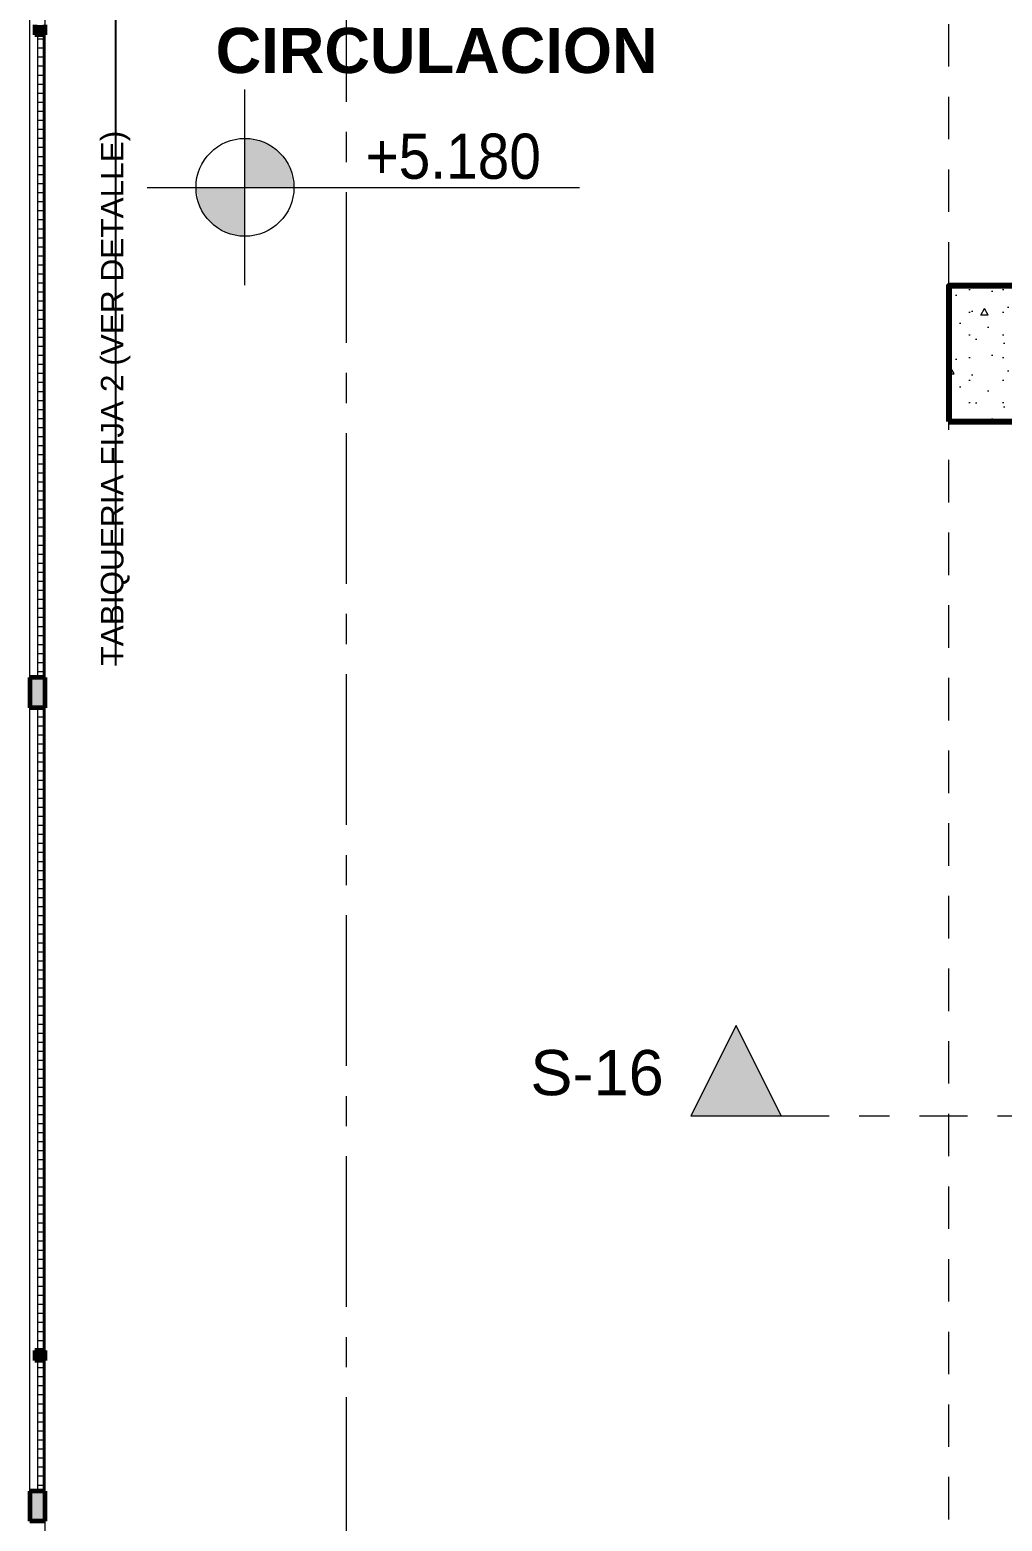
# Model space of a CAD drawing. Header units: inches. Extents: x -38 to 5698, y -33 to 92.
# Drawn here: x 112.52 to 115.746, y 18.6 to 23.55 of the extents above; entities that cross this region are included whole.
import ezdxf

# ---------------------------------------------------------------- set-up
doc = ezdxf.new("R2010")
doc.units = ezdxf.units.IN
doc.header["$MEASUREMENT"] = 0
doc.set_wipeout_variables(frame=1)
for name, pattern in [('Hidden Line', [0.195611, 0.141111, -0.0545]), ('Punto & Raya', [0.65, 0.5, -0.075, 0, -0.075]), ('Punto & Rayas', [0.335139, 0.15875, -0.088194, 0, -0.088194]), ('Wipeout_Contour', [1, 0, -1])]:
    doc.linetypes.add(name, pattern=pattern)
for name, color, linetype in [('02 _ ARQ _ ZON _ Espacio.3D', 7, 'Continuous'), ('08 _ STR _ EXT _ 06 Columnas', 7, 'Continuous'), ('08 _ STR _ EXT _ 09 Vigas', 7, 'Continuous'), ('Acabado - Muros', 7, 'Continuous'), ('Marcador - Secciones', 251, 'Continuous'), ('Notas - Etiquetas', 251, 'Continuous'), ('Notas - Textos', 7, 'Continuous')]:
    doc.layers.add(name, color=color, linetype=linetype)
doc.styles.add('Estilo_Generado_1', font='swisseb.ttf')
doc.styles.add('Estilo_Generado_3', font='arial.ttf')
doc.styles.add('Estilo_Generado_4', font='swisse.ttf')
doc.dimstyles.new('Estilo_Generado__8', dxfattribs={"dimtxt": 0.18, "dimasz": 0.0912, "dimexe": 0.18, "dimexo": 0.0625, "dimgap": 0, "dimtad": 0, "dimtih": 1, "dimtoh": 1, "dimdec": 4, "dimzin": 0, "dimdsep": 46, "dimcen": 0.09, "dimadec": 0, "dimazin": 0, "dimtfac": 1, "dimtdec": 4, "dimtmove": 0, "dimatfit": 3, "dimldrblk": 'ARROWHEAD_5', "dimfxl": 1, "dimtolj": 1, "dimtzin": 0, "dimarcsym": 0})
pattern_1 = [(0, (92.500015, 3e-09), (0, 0.03), [])]

# ---------------------------------------------------------------- blocks, each defined once
blk = doc.blocks.new('ARROWHEAD_5')
at = {"linetype": 'Continuous', "lineweight": 0}
blk.add_hatch(color=0, dxfattribs=at).paths.add_polyline_path([(-1, 0.2679), (0, 0), (-1, -0.2679)])
at = {"color": 0, "linetype": 'Continuous', "lineweight": 0}
blk.add_line((0, 0), (-1, 0), dxfattribs=at)

msp = doc.modelspace()

# ---------------------------------------------------------------- hatches: boundary and pattern name
at = {"linetype": 'Continuous', "lineweight": 13, "true_color": 0x636466}
for points in [[(113.2339, 23.0272), (113.3964, 23.0272), (113.3841, 23.0894), (113.3488, 23.1421), (113.2961, 23.1773), (113.2339, 23.1897)], [(113.2339, 23.0272), (113.0714, 23.0272), (113.0838, 22.965), (113.119, 22.9123), (113.1717, 22.8771), (113.2339, 22.8647)]]:
    msp.add_hatch(color=251, dxfattribs=at).paths.add_polyline_path(points)
at = {"layer": '08 _ STR _ EXT _ 06 Columnas', "linetype": 'Continuous', "lineweight": 9}
h = msp.add_hatch(dxfattribs=at)
h.set_pattern_fill('HORMIGÓN_EN_MASA_0002', style=0, pattern_type=2)
h.set_pattern_definition([(0, (92.5, 3e-09), (0, 0.3897114), [0.024375, -0.200625]), (0, (92.6125, 0.19486), (0, 0.3897114), [0.024375, -0.200625]), (60, (92.5, 3e-09), (-0.3375, 0.1948557), [0.024375, -0.200625]), (60, (92.725, 3e-09), (-0.3375, 0.1948557), [0.024375, -0.200625]), (120, (92.5244, 3e-09), (0.3375, 0.1948557), [0.024375, -0.200625]), (120, (92.7494, 3e-09), (0.3375, 0.1948557), [0.024375, -0.200625]), (0, (92.500015, 0.0375), (0, 0.075), [0, -0.075, 0, -0.1125]), (45, (92.537515, 0.0375), (-0.053033, 0.053033), [0, -0.05625, 0, -0.09375])])
h.paths.add_polyline_path([(115.57, 22.25), (116.07, 22.25), (116.07, 22.7), (115.57, 22.7)])
at = {"layer": 'Marcador - Secciones', "linetype": 'Continuous', "lineweight": 20}
msp.add_hatch(color=152, dxfattribs=at).paths.add_polyline_path([(114.7135, 19.9456), (115.0135, 19.9456), (114.8635, 20.2456)])

# ---------------------------------------------------------------- linework, layer by layer
at = {"color": 251, "linetype": 'Continuous', "lineweight": 13, "true_color": 0x636466}
for p, q in [((113.2339, 22.7022), (113.2339, 23.3522)), ((112.9089, 23.0272), (114.3436, 23.0272))]:
    msp.add_line(p, q, dxfattribs=at)
msp.add_circle((113.2339, 23.0272), 0.1625, dxfattribs=at)
at = {"layer": '02 _ ARQ _ ZON _ Espacio.3D', "color": 254, "linetype": 'Continuous', "lineweight": 0, "flags": 128}
msp.add_lwpolyline([(143.92, 29.7), (115.57, 29.7), (112.57, 29.7), (112.57, 17.4), (137.07, 17.4)], dxfattribs=at)
msp.add_lwpolyline([(115.57, 24.85), (116.07, 24.85), (116.07, 26.75, -0.137976), (118.0251, 27.3), (131.82, 27.3, -1), (131.82, 19.8), (118.0251, 19.8, -0.137981), (116.07, 20.35), (116.07, 22.25), (115.57, 22.25), (115.57, 22.7), (116.07, 22.7), (116.07, 24.4), (115.57, 24.4)], format="xyb", close=True, dxfattribs=at)
at = {"layer": '08 _ STR _ EXT _ 06 Columnas', "color": 7, "linetype": 'Continuous', "lineweight": 80, "flags": 128}
msp.add_lwpolyline([(115.57, 22.25), (116.07, 22.25), (116.07, 22.7), (115.57, 22.7)], close=True, dxfattribs=at)
at = {"layer": '08 _ STR _ EXT _ 09 Vigas', "color": 251, "linetype": 'Hidden Line', "lineweight": 13}
msp.add_line((115.57, 17.4), (115.57, 29.7), dxfattribs=at)
at = {"layer": 'Acabado - Muros', "color": 7, "linetype": 'Continuous', "lineweight": 60}
msp.add_line((112.57, 18.6), (112.52, 18.6), dxfattribs=at)
at = {"layer": 'Marcador - Secciones', "color": 251, "linetype": 'Punto & Raya', "lineweight": 13}
msp.add_line((113.57, 46.2111), (113.57, 0.8878), dxfattribs=at)
at = {"layer": 'Marcador - Secciones', "color": 251, "linetype": 'Punto & Rayas', "lineweight": 13}
msp.add_line((115.0135, 19.9456), (121.2832, 19.9456), dxfattribs=at)
at = {"layer": 'Marcador - Secciones', "color": 152, "linetype": 'Continuous', "lineweight": 20, "flags": 128}
msp.add_lwpolyline([(114.7135, 19.9456), (115.0135, 19.9456), (114.8635, 20.2456)], close=True, dxfattribs=at)

# ---------------------------------------------------------------- texts
at = {"color": 251, "lineweight": 13, "true_color": 0x636466, "insert": (113.6339, 23.0533), "char_height": 0.15, "attachment_point": 7, "style": 'Estilo_Generado_4'}
msp.add_mtext('\\A1;{\\W0.900000x;\\pql;\\fSwis721 Ex BT|b0|i0|c0|p34;+5.180}', dxfattribs=at)
at = {"layer": 'Marcador - Secciones', "color": 152, "lineweight": 20, "insert": (114.6235, 20.0117), "char_height": 0.15, "attachment_point": 9, "style": 'Estilo_Generado_3'}
msp.add_mtext('\\A1;{\\pqr;\\pt0;\\fArial|b0|i0|c0|p34;S-16}', dxfattribs=at)
at = {"layer": 'Notas - Etiquetas', "color": 8, "linetype": 'Continuous', "lineweight": 13, "insert": (112.8045, 21.4396), "char_height": 0.075, "attachment_point": 4, "rotation": 90, "style": 'Estilo_Generado_4'}
msp.add_mtext('\\A1;{\\pql;\\fSwis721 Ex BT|b0|i0|c0|p34;TABIQUERIA FIJA 2 (VER DETALLE)\\fSwis721 Ex BT|b0|i0|c0|p34; }', dxfattribs=at)
at = {"layer": 'Notas - Textos', "color": 251, "linetype": 'Continuous', "lineweight": 13, "insert": (113.8698, 23.5566), "char_height": 0.15, "attachment_point": 2, "style": 'Estilo_Generado_1'}
msp.add_mtext('\\A1;{\\pqc;\\fSwis721 Ex BT|b1|i0|c0|p34;CIRCULACION}', dxfattribs=at)

# ---------------------------------------------------------------- next in the draw order: wipeouts: each hides what was drawn before it
at = {"color": 254, "linetype": 'Wipeout_Contour', "lineweight": 0, "ltscale": 4946.857317}
msp.add_wipeout([(112.52, 23.55), (112.52, 21.4), (112.57, 21.4), (112.57, 23.5335), (112.537, 23.5335), (112.537, 23.55)], dxfattribs=at).dxf.layer = 'Acabado - Muros'
at = {"color": 254, "linetype": 'Wipeout_Contour', "lineweight": 0, "ltscale": 4946.347152}
msp.add_wipeout([(112.52, 21.3), (112.52, 19.15), (112.537, 19.15), (112.537, 19.1665), (112.57, 19.1665), (112.57, 21.3)], dxfattribs=at).dxf.layer = 'Acabado - Muros'

# ---------------------------------------------------------------- next in the draw order: linework, layer by layer
at = {"layer": 'Acabado - Muros', "color": 7, "linetype": 'Continuous', "lineweight": 60}
msp.add_line((112.52, 21.4), (112.52, 21.3), dxfattribs=at)
at = {"layer": 'Acabado - Muros', "color": 251, "linetype": 'Continuous', "lineweight": 13, "flags": 128}
for points in [[(112.52, 21.4), (112.52, 23.55), (112.52, 25.7)], [(112.57, 21.4), (112.57, 23.5335)]]:
    msp.add_lwpolyline(points, dxfattribs=at)

# ---------------------------------------------------------------- next in the draw order: wipeouts: each hides what was drawn before it
at = {"color": 254, "linetype": 'Wipeout_Contour', "lineweight": 0, "ltscale": 4946.263826}
msp.add_wipeout([(112.52, 19.15), (112.52, 18.7), (112.57, 18.7), (112.57, 19.1335), (112.537, 19.1335), (112.537, 19.15)], dxfattribs=at).dxf.layer = 'Acabado - Muros'

# ---------------------------------------------------------------- next in the draw order: linework, layer by layer
at = {"layer": 'Acabado - Muros', "color": 7, "linetype": 'Continuous', "lineweight": 60}
msp.add_line((112.52, 18.7), (112.52, 18.6), dxfattribs=at)
at = {"layer": 'Acabado - Muros', "color": 251, "linetype": 'Continuous', "lineweight": 13, "flags": 128}
for points in [[(112.52, 18.7), (112.52, 19.15), (112.52, 21.3)], [(112.57, 19.1665), (112.57, 21.3)], [(112.57, 18.7), (112.57, 19.1335)]]:
    msp.add_lwpolyline(points, dxfattribs=at)

# ---------------------------------------------------------------- next in the draw order: wipeouts: each hides what was drawn before it
at = {"color": 254, "linetype": 'Wipeout_Contour', "lineweight": 0, "ltscale": 3297.684137}
msp.add_wipeout([(112.565, 23.5335), (112.545, 23.5335), (112.545, 21.4), (112.565, 21.4)], dxfattribs=at).dxf.layer = 'Acabado - Muros'

# ---------------------------------------------------------------- next in the draw order: hatches: boundary and pattern name
at = {"layer": 'Acabado - Muros', "linetype": 'Continuous', "lineweight": 0}
msp.add_hatch(color=254, dxfattribs=at).paths.add_polyline_path([(112.537, 23.5665), (112.537, 23.5335), (112.57, 23.5335), (112.57, 23.5665)])
h = msp.add_hatch(dxfattribs=at)
h.set_pattern_fill('CONTRACHAPADO_0002', color=254, style=0, pattern_type=2)
h.set_pattern_definition(pattern_1)
h.paths.add_polyline_path([(112.565, 23.5335), (112.545, 23.5335), (112.545, 21.4), (112.565, 21.4)])

# ---------------------------------------------------------------- next in the draw order: linework, layer by layer
at = {"layer": 'Acabado - Muros', "color": 7, "linetype": 'Continuous', "lineweight": 60}
for p, q in [((112.537, 23.5665), (112.537, 23.5335)), ((112.57, 23.5665), (112.57, 23.5335)), ((112.57, 23.5335), (112.537, 23.5335)), ((112.57, 21.4), (112.52, 21.4))]:
    msp.add_line(p, q, dxfattribs=at)
at = {"layer": 'Acabado - Muros', "color": 7, "linetype": 'Continuous', "lineweight": 13, "flags": 128}
msp.add_lwpolyline([(112.565, 23.5335), (112.545, 23.5335), (112.545, 21.4), (112.565, 21.4)], close=True, dxfattribs=at)

# ---------------------------------------------------------------- next in the draw order: wipeouts: each hides what was drawn before it
at = {"color": 254, "linetype": 'Wipeout_Contour', "lineweight": 0, "ltscale": 3297.45277}
msp.add_wipeout([(112.565, 21.3), (112.545, 21.3), (112.545, 19.1665), (112.565, 19.1665)], dxfattribs=at).dxf.layer = 'Acabado - Muros'
at = {"color": 254, "linetype": 'Wipeout_Contour', "lineweight": 0, "ltscale": 3297.325128}
msp.add_wipeout([(112.565, 19.1335), (112.545, 19.1335), (112.545, 18.7), (112.565, 18.7)], dxfattribs=at).dxf.layer = 'Acabado - Muros'

# ---------------------------------------------------------------- next in the draw order: hatches: boundary and pattern name
at = {"layer": 'Acabado - Muros', "linetype": 'Continuous', "lineweight": 0}
for points in [[(112.52, 21.4), (112.52, 21.3), (112.57, 21.3), (112.57, 21.4)], [(112.537, 19.1665), (112.537, 19.1335), (112.57, 19.1335), (112.57, 19.1665)], [(112.57, 18.7), (112.52, 18.7), (112.52, 18.6), (112.57, 18.6)]]:
    msp.add_hatch(color=254, dxfattribs=at).paths.add_polyline_path(points)
h = msp.add_hatch(dxfattribs=at)
h.set_pattern_fill('CONTRACHAPADO_0002', color=254, style=0, pattern_type=2)
h.set_pattern_definition(pattern_1)
h.paths.add_polyline_path([(112.565, 21.3), (112.545, 21.3), (112.545, 19.1665), (112.565, 19.1665)])
h = msp.add_hatch(dxfattribs=at)
h.set_pattern_fill('CONTRACHAPADO_0002', color=254, style=0, pattern_type=2)
h.set_pattern_definition(pattern_1)
h.paths.add_polyline_path([(112.565, 19.1335), (112.545, 19.1335), (112.545, 18.7), (112.565, 18.7)])

# ---------------------------------------------------------------- next in the draw order: linework, layer by layer
at = {"layer": 'Acabado - Muros', "color": 7, "linetype": 'Continuous', "lineweight": 60}
for p, q in [((112.57, 21.4), (112.57, 21.3)), ((112.57, 21.3), (112.52, 21.3)), ((112.537, 19.1665), (112.537, 19.1335)), ((112.57, 19.1665), (112.537, 19.1665)), ((112.57, 19.1665), (112.57, 19.1335)), ((112.57, 19.1335), (112.537, 19.1335)), ((112.57, 18.7), (112.52, 18.7)), ((112.57, 18.7), (112.57, 18.6))]:
    msp.add_line(p, q, dxfattribs=at)
at = {"layer": 'Acabado - Muros', "color": 7, "linetype": 'Continuous', "lineweight": 13, "flags": 128}
for points in [[(112.565, 21.3), (112.545, 21.3), (112.545, 19.1665), (112.565, 19.1665)], [(112.565, 19.1335), (112.545, 19.1335), (112.545, 18.7), (112.565, 18.7)]]:
    msp.add_lwpolyline(points, close=True, dxfattribs=at)

# ---------------------------------------------------------------- next in the draw order: leaders
at = {"layer": 'Notas - Etiquetas', "color": 8, "linetype": 'Continuous', "lineweight": 13, "annotation_type": 0, "has_hookline": 1, "hookline_direction": 1, "text_width": 1.9482, "horizontal_direction": (0, 1, 0)}
msp.add_leader([(112.555, 24.15), (112.8045, 23.9097), (112.8045, 21.4396)], dimstyle='Estilo_Generado__8', dxfattribs=at)

doc.saveas('drawing.dxf')
